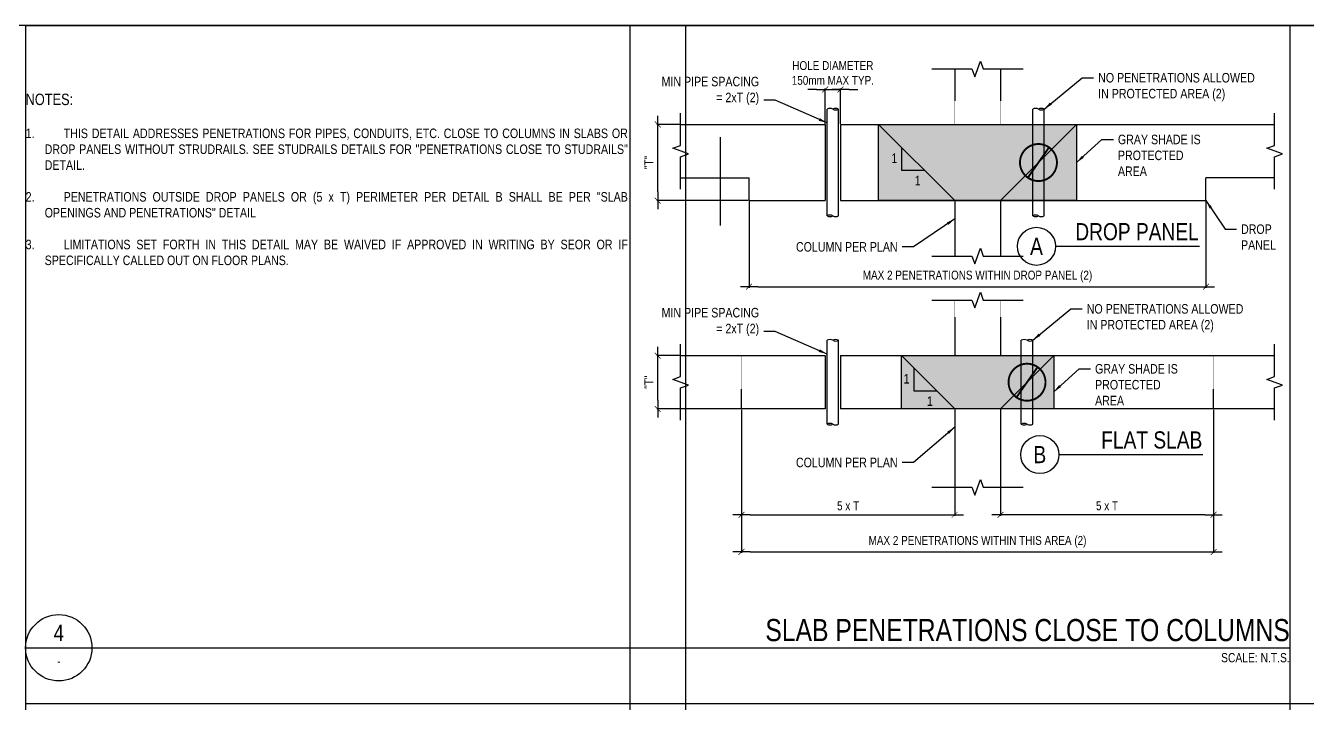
# Model space of a CAD drawing. Header units: millimetres. Extents: x 2186 to 89875, y -16050 to 57150.
# Drawn here: x 20075 to 54701, y 38850 to 57150 of the extents above; entities that cross this region are included whole.
import ezdxf
from ezdxf.enums import TextEntityAlignment as Align

# ---------------------------------------------------------------- set-up
doc = ezdxf.new("R2010")
doc.units = ezdxf.units.MM
doc.linetypes.add('DOT2', pattern=[0.125, 0, -0.125])
doc.linetypes.add('HIDDEN2', pattern=[0.1875, 0.125, -0.0625])
doc.layers.add('NPLT-JLA', color=193, linetype='Continuous', plot=False)
for name, color, linetype in [('S-G-DIMS', 1, 'Continuous'), ('S-G-DOTS', 2, 'DOT2'), ('S-G-HDN2', 1, 'HIDDEN2'), ('S-G-LEDR', 2, 'Continuous'), ('S-G-MEDM', 3, 'Continuous'), ('S-G-POCH-25', 8, 'Continuous'), ('S-G-STTL', 4, 'Continuous'), ('S-G-TEXT', 3, 'Continuous'), ('S-G-THIN', 1, 'Continuous'), ('S-G-TITL', 7, 'Continuous'), ('S-G-TITLREF', 4, 'Continuous')]:
    doc.layers.add(name, color=color, linetype=linetype)
doc.styles.add('ARIAL', font='arial.ttf', dxfattribs={"width": 0.8})
doc.dimstyles.new('ARIALDIMS', dxfattribs={"dimscale": 12, "dimtxt": 20, "dimasz": 19.5, "dimexe": 2.25, "dimexo": 1.75, "dimgap": 10, "dimtad": 1, "dimzin": 3, "dimdsep": 46, "dimtxsty": 'ARIAL', "dimblk1": 'nyatick', "dimblk2": 'nyatick', "dimsah": 1, "dimcen": 2.25, "dimclrd": 1, "dimclre": 1, "dimclrt": 2, "dimadec": 0, "dimazin": 0, "dimtfac": 1, "dimtmove": 0, "dimatfit": 3, "dimfxl": 1, "dimfrac": 2, "dimtolj": 1, "dimtzin": 0, "dimarcsym": 0})

# ---------------------------------------------------------------- blocks, each defined once
blk = doc.blocks.new('nyatick')
at = {"layer": 'S-G-DIMS'}
blk.add_line((-1.01, 0), (1, 0), dxfattribs=at)
at = {"layer": 'S-G-DIMS', "const_width": 0.08}
blk.add_lwpolyline([(0.34, 0.34), (-0.34, -0.34)], dxfattribs=at)
blk = doc.blocks.new('*D645')
at = {"layer": 'Defpoints', "color": 0, "transparency": 16777216}
for p in [(42088, 55426), (41677, 54482), (42088, 54482)]:
    blk.add_point(p, dxfattribs=at)
at = {"layer": 'S-G-DIMS', "color": 1, "lineweight": -2, "transparency": 16777216}
for p, q in [((41443, 55426), (41209, 55426)), ((41677, 54503), (41677, 55453)), ((41677, 55426), (42088, 55426)), ((42088, 54503), (42088, 55453)), ((42322, 55426), (42556, 55426))]:
    blk.add_line(p, q, dxfattribs=at)
at = {"layer": 'S-G-DIMS', "color": 1, "lineweight": -2, "transparency": 16777216, "xscale": 234, "yscale": 234, "zscale": 234}
blk.add_blockref('nyatick', (41677, 55426), dxfattribs=at)
at = {"layer": 'S-G-DIMS', "color": 1, "lineweight": -2, "transparency": 16777216, "xscale": 234, "yscale": 234, "zscale": 234, "rotation": 180}
blk.add_blockref('nyatick', (42088, 55426), dxfattribs=at)
at = {"layer": 'S-G-DIMS', "color": 2, "transparency": 16777216, "insert": (41882, 55871), "char_height": 240, "width": 2654.11, "attachment_point": 5, "style": 'ARIAL'}
blk.add_mtext('\\A1;HOLE DIAMETER\\P150mm MAX TYP.', dxfattribs=at)
blk = doc.blocks.new('*D646')
at = {"layer": 'Defpoints', "color": 0, "transparency": 16777216}
for p in [(39413, 46801), (45173, 44685), (45173, 43941)]:
    blk.add_point(p, dxfattribs=at)
at = {"layer": 'S-G-DIMS', "color": 1, "lineweight": -2, "transparency": 16777216}
for p, q in [((39413, 46780), (39413, 43914)), ((45173, 44664), (45173, 43914)), ((39647, 43941), (44939, 43941))]:
    blk.add_line(p, q, dxfattribs=at)
at = {"layer": 'S-G-DIMS', "color": 1, "lineweight": -2, "transparency": 16777216, "xscale": 234, "yscale": 234, "zscale": 234, "rotation": 180}
blk.add_blockref('nyatick', (39413, 43941), dxfattribs=at)
at = {"layer": 'S-G-DIMS', "color": 1, "lineweight": -2, "transparency": 16777216, "xscale": 234, "yscale": 234, "zscale": 234}
blk.add_blockref('nyatick', (45173, 43941), dxfattribs=at)
at = {"layer": 'S-G-DIMS', "color": 2, "transparency": 16777216, "insert": (42293, 44183), "char_height": 240, "attachment_point": 5, "style": 'ARIAL'}
blk.add_mtext('\\A1;5 x T', dxfattribs=at)
blk = doc.blocks.new('*D647')
at = {"layer": 'Defpoints', "color": 0, "transparency": 16777216}
for p in [(52168, 46801), (46408, 44685), (46408, 43941)]:
    blk.add_point(p, dxfattribs=at)
at = {"layer": 'S-G-DIMS', "color": 1, "lineweight": -2, "transparency": 16777216}
for p, q in [((52168, 46780), (52168, 43914)), ((46408, 44664), (46408, 43914)), ((51934, 43941), (46642, 43941))]:
    blk.add_line(p, q, dxfattribs=at)
at = {"layer": 'S-G-DIMS', "color": 1, "lineweight": -2, "transparency": 16777216, "xscale": 234, "yscale": 234, "zscale": 234, "rotation": 180}
blk.add_blockref('nyatick', (46408, 43941), dxfattribs=at)
at = {"layer": 'S-G-DIMS', "color": 1, "lineweight": -2, "transparency": 16777216, "xscale": 234, "yscale": 234, "zscale": 234}
blk.add_blockref('nyatick', (52168, 43941), dxfattribs=at)
at = {"layer": 'S-G-DIMS', "color": 2, "transparency": 16777216, "insert": (49288, 44183), "char_height": 240, "attachment_point": 5, "style": 'ARIAL'}
blk.add_mtext('\\A1;5 x T', dxfattribs=at)
blk = doc.blocks.new('*D648')
at = {"layer": 'Defpoints', "color": 0, "transparency": 16777216}
for p in [(39413, 46801), (52168, 46801), (52168, 42937)]:
    blk.add_point(p, dxfattribs=at)
at = {"layer": 'S-G-DIMS', "color": 1, "lineweight": -2, "transparency": 16777216}
for p, q in [((39413, 46780), (39413, 42910)), ((52168, 46780), (52168, 42910)), ((39647, 42937), (51934, 42937))]:
    blk.add_line(p, q, dxfattribs=at)
at = {"layer": 'S-G-DIMS', "color": 1, "lineweight": -2, "transparency": 16777216, "xscale": 234, "yscale": 234, "zscale": 234, "rotation": 180}
blk.add_blockref('nyatick', (39413, 42937), dxfattribs=at)
at = {"layer": 'S-G-DIMS', "color": 1, "lineweight": -2, "transparency": 16777216, "xscale": 234, "yscale": 234, "zscale": 234}
blk.add_blockref('nyatick', (52168, 42937), dxfattribs=at)
at = {"layer": 'S-G-DIMS', "color": 2, "transparency": 16777216, "insert": (45790, 43214), "char_height": 240, "width": 6758.87, "attachment_point": 5, "style": 'ARIAL'}
blk.add_mtext('\\A1;MAX 2 PENETRATIONS WITHIN THIS AREA (2)', dxfattribs=at)
blk = doc.blocks.new('*D685')
at = {"layer": 'Defpoints', "color": 0, "transparency": 16777216}
for p in [(39619, 52425), (51962, 52425), (51962, 50100)]:
    blk.add_point(p, dxfattribs=at)
at = {"layer": 'S-G-DIMS', "color": 1, "lineweight": -2, "transparency": 16777216}
for p, q in [((39619, 52404), (39619, 50073)), ((51962, 52404), (51962, 50073)), ((39853, 50100), (51728, 50100))]:
    blk.add_line(p, q, dxfattribs=at)
at = {"layer": 'S-G-DIMS', "color": 1, "lineweight": -2, "transparency": 16777216, "xscale": 234, "yscale": 234, "zscale": 234, "rotation": 180}
blk.add_blockref('nyatick', (39619, 50100), dxfattribs=at)
at = {"layer": 'S-G-DIMS', "color": 1, "lineweight": -2, "transparency": 16777216, "xscale": 234, "yscale": 234, "zscale": 234}
blk.add_blockref('nyatick', (51962, 50100), dxfattribs=at)
at = {"layer": 'S-G-DIMS', "color": 2, "transparency": 16777216, "insert": (45790, 50378), "char_height": 240, "attachment_point": 5, "style": 'ARIAL'}
blk.add_mtext('\\A1;MAX 2 PENETRATIONS WITHIN DROP PANEL (2)', dxfattribs=at)
blk = doc.blocks.new('*D686')
at = {"layer": 'Defpoints', "color": 0, "transparency": 16777216}
for p in [(37150, 54482), (37767, 54482), (39619, 52425)]:
    blk.add_point(p, dxfattribs=at)
at = {"layer": 'S-G-DIMS', "color": 1, "lineweight": -2, "transparency": 16777216}
for p, q in [((37746, 54482), (37123, 54482)), ((37150, 52659), (37150, 54248)), ((39598, 52425), (37123, 52425))]:
    blk.add_line(p, q, dxfattribs=at)
at = {"layer": 'S-G-DIMS', "color": 1, "lineweight": -2, "transparency": 16777216, "xscale": 234, "yscale": 234, "zscale": 234}
for p, rotation in [((37150, 54482), 90), ((37150, 52425), 270)]:
    blk.add_blockref('nyatick', p, dxfattribs=dict(at, rotation=rotation))
at = {"layer": 'S-G-DIMS', "color": 2, "transparency": 16777216, "insert": (36910, 53454), "char_height": 240, "attachment_point": 5, "rotation": 90, "style": 'ARIAL'}
blk.add_mtext('\\A1;"T"', dxfattribs=at)
blk = doc.blocks.new('*D687')
at = {"layer": 'Defpoints', "color": 0, "transparency": 16777216}
for p in [(37150, 48242), (37767, 48242), (37767, 46801)]:
    blk.add_point(p, dxfattribs=at)
at = {"layer": 'S-G-DIMS', "color": 1, "lineweight": -2, "transparency": 16777216}
for p, q in [((37746, 48242), (37123, 48242)), ((37150, 47035), (37150, 48008)), ((37746, 46801), (37123, 46801))]:
    blk.add_line(p, q, dxfattribs=at)
at = {"layer": 'S-G-DIMS', "color": 1, "lineweight": -2, "transparency": 16777216, "xscale": 234, "yscale": 234, "zscale": 234}
for p, rotation in [((37150, 48242), 90), ((37150, 46801), 270)]:
    blk.add_blockref('nyatick', p, dxfattribs=dict(at, rotation=rotation))
at = {"layer": 'S-G-DIMS', "color": 2, "transparency": 16777216, "insert": (36910, 47522), "char_height": 240, "attachment_point": 5, "rotation": 90, "style": 'ARIAL'}
blk.add_mtext('\\A1;"T"', dxfattribs=at)

msp = doc.modelspace()

# ---------------------------------------------------------------- hatches: boundary and pattern name
at = {"layer": 'S-G-POCH-25'}
h = msp.add_hatch(color=256, dxfattribs=at)
h.dxf.hatch_style = 1
h.paths.add_polyline_path([(43115.964, 54482.42), (48464.759, 54482.42), (48464.759, 52425.191), (43115.964, 52425.191)])
h = msp.add_hatch(color=256, dxfattribs=at)
h.dxf.hatch_style = 1
h.paths.add_polyline_path([(43733.133, 48241.541), (47847.59, 48241.541), (47847.59, 46801.481), (43733.133, 46801.481)])

# ---------------------------------------------------------------- linework, layer by layer
at = {"layer": 'NPLT-JLA'}
for p, q in [((89875, 57150), (2250, 57150)), ((20075, 57150), (89875, 57150)), ((20075, 57150), (20075, 2250)), ((36400, 57150), (36400, -16050)), ((36400, 57150), (36400, 2250)), ((37900, 57150), (37900, -16050)), ((37900, 57150), (37900, 2250)), ((54225, 57150), (54225, -16050)), ((54225, 57150), (54225, 2250)), ((38846.138, 51750.249), (38846.138, 54139.792)), ((20075, 38850), (89875, 38850))]:
    msp.add_line(p, q, dxfattribs=at)
for points in [[(43115.964, 54482.42), (48464.759, 54482.42), (48464.759, 52425.191), (43115.964, 52425.191)], [(43733.133, 48241.541), (47847.59, 48241.541), (47847.59, 46801.481), (43733.133, 46801.481)]]:
    msp.add_lwpolyline(points, close=True, dxfattribs=at)
at = {"layer": 'S-G-DOTS'}
for p, q in [((39412.952, 46801.481), (39412.952, 48241.541)), ((52167.771, 46801.481), (52167.771, 48241.541))]:
    msp.add_line(p, q, dxfattribs=at)
at = {"layer": 'S-G-HDN2'}
for p, q in [((45173.193, 55981.836), (45173.193, 54482.42)), ((46407.53, 55981.836), (46407.53, 54482.42)), ((45173.193, 49740.957), (45173.193, 48241.541)), ((46407.53, 49740.957), (46407.53, 48241.541))]:
    msp.add_line(p, q, dxfattribs=at)
at = {"layer": 'S-G-MEDM'}
for p, q in [((37767.169, 54482.42), (41676.597, 54482.42)), ((41676.597, 54482.42), (41676.597, 52425.191)), ((42088.043, 54482.42), (53813.554, 54482.42)), ((42088.043, 54482.42), (42088.043, 52425.191)), ((37767.169, 53042.36), (39618.675, 53042.36)), ((39618.675, 52425.191), (39618.675, 53042.36)), ((53813.554, 53042.36), (51962.048, 53042.36)), ((51962.048, 52425.191), (51962.048, 53042.36)), ((39618.675, 52425.191), (41676.597, 52425.191)), ((42088.043, 52425.191), (51962.048, 52425.191)), ((45173.193, 52425.191), (45173.193, 50925.775)), ((46407.53, 52425.191), (46407.53, 50925.775)), ((37767.169, 48241.541), (41676.597, 48241.541)), ((41676.597, 48241.541), (41676.597, 46801.481)), ((42088.043, 48241.541), (53813.554, 48241.541)), ((42088.043, 48241.541), (42088.043, 46801.481)), ((41676.597, 46801.481), (37767.169, 46801.481)), ((53813.554, 46801.481), (42088.043, 46801.481)), ((45173.193, 46801.481), (45173.193, 44684.896)), ((46407.53, 46801.481), (46407.53, 44684.896))]:
    msp.add_line(p, q, dxfattribs=at)
at = {"layer": 'S-G-STTL'}
for p, q in [((47897.532, 51190.854), (51787.743, 51190.854)), ((47988.056, 45567.144), (51878.267, 45567.144))]:
    msp.add_line(p, q, dxfattribs=at)
for centre in [(47383.224, 51190.854), (47473.749, 45567.144)]:
    msp.add_circle(centre, 514.307, dxfattribs=at)
at = {"layer": 'S-G-THIN'}
for p, q in [((41728.028, 52013.745), (41728.028, 54893.866)), ((42036.612, 52013.745), (42036.612, 54893.866)), ((47281.566, 52013.745), (47281.566, 54893.866)), ((47590.15, 52013.745), (47590.15, 54893.866)), ((43115.964, 54482.42), (45173.193, 52425.191)), ((48464.759, 54482.42), (46407.53, 52425.191)), ((43745.043, 53236.172), (43745.043, 53853.341)), ((44362.212, 53236.172), (43745.043, 53236.172)), ((41728.028, 46390.035), (41728.028, 48652.987)), ((42036.612, 46390.035), (42036.612, 48652.987)), ((46972.981, 46390.035), (46972.981, 48652.987)), ((47281.566, 46390.035), (47281.566, 48652.987)), ((43733.133, 48241.541), (45173.193, 46801.481)), ((47847.59, 48241.541), (46407.53, 46801.481)), ((44076.868, 47280.637), (44076.868, 47897.806)), ((44694.036, 47280.637), (44076.868, 47280.637))]:
    msp.add_line(p, q, dxfattribs=at)
at = {"layer": 'S-G-THIN', "linetype": 'Continuous'}
for points in [[(44556.024, 55981.836), (45636.069, 55981.836), (45713.215, 55769.879), (45867.508, 56193.793), (45944.654, 55981.836), (47024.699, 55981.836)], [(37767.169, 52733.776), (37767.169, 53608.098), (37979.126, 53685.244), (37555.212, 53839.536), (37767.169, 53916.682), (37767.169, 54791.005)], [(53813.554, 52733.776), (53813.554, 53608.098), (54025.511, 53685.244), (53601.597, 53839.536), (53813.554, 53916.682), (53813.554, 54791.005)], [(44556.024, 50925.775), (45636.069, 50925.775), (45713.215, 50713.818), (45867.508, 51137.733), (45944.654, 50925.775), (47024.699, 50925.775)], [(44556.024, 49740.957), (45636.069, 49740.957), (45713.215, 49529), (45867.508, 49952.914), (45944.654, 49740.957), (47024.699, 49740.957)], [(37767.169, 46492.897), (37767.169, 47367.219), (37979.126, 47444.365), (37555.212, 47598.657), (37767.169, 47675.803), (37767.169, 48550.125)], [(53813.554, 46492.897), (53813.554, 47367.219), (54025.511, 47444.365), (53601.597, 47598.657), (53813.554, 47675.803), (53813.554, 48550.125)], [(44556.024, 44684.896), (45636.069, 44684.896), (45713.215, 44472.939), (45867.508, 44896.854), (45944.654, 44684.896), (47024.699, 44684.896)]]:
    msp.add_lwpolyline(points, dxfattribs=at)
at = {"layer": 'S-G-THIN', "const_width": 51.431}
for points in [[(47935.544, 53453.806, 1), (46936.745, 53453.806, 1)], [(47626.96, 47521.511, 1), (46628.16, 47521.511, 1)]]:
    msp.add_lwpolyline(points, format="xyb", close=True, dxfattribs=at)
for points in [[(47722.589, 53862.89), (47149.701, 53044.721)], [(47414.004, 47930.595), (46841.116, 47112.427)]]:
    msp.add_lwpolyline(points, dxfattribs=at)
at = {"layer": 'S-G-THIN'}
for centre, start, end in [((41805.174, 54760.245), 60, 120), ((41959.466, 54760.245), 60, 120), ((41959.466, 55027.487), 240, 300), ((47358.712, 54760.245), 60, 120), ((47513.004, 54760.245), 60, 120), ((47513.004, 55027.487), 240, 300), ((41805.174, 51880.125), 60, 120), ((41805.174, 52147.366), 240, 300), ((41959.466, 52147.366), 240, 300), ((47358.712, 51880.125), 60, 120), ((47358.712, 52147.366), 240, 300), ((47513.004, 52147.366), 240, 300), ((41805.174, 48519.366), 60, 120), ((41959.466, 48519.366), 60, 120), ((41959.466, 48786.608), 240, 300), ((47050.127, 48519.366), 60, 120), ((47204.42, 48519.366), 60, 120), ((47204.42, 48786.608), 240, 300), ((41805.174, 46256.414), 60, 120), ((47050.127, 46256.414), 60, 120), ((41805.174, 46523.656), 240, 300), ((41959.466, 46523.656), 240, 300), ((47050.127, 46523.656), 240, 300), ((47204.42, 46523.656), 240, 300)]:
    msp.add_arc(centre, 154.292, start, end, dxfattribs=at)
at = {"layer": 'S-G-TITLREF'}
msp.add_line((20075, 40350), (54225, 40350), dxfattribs=at)
msp.add_circle((20970.884, 40350), 895.884, dxfattribs=at)

# ---------------------------------------------------------------- texts
at = {"layer": 'S-G-DIMS', "color": 3, "style": 'ARIAL'}
for s, insert, char_height, width, attachment_point in [('MIN PIPE SPACING = 2xT (2)', (39890.019, 55006.161), 257.15362, 2685.24392, 9), ('NO PENETRATIONS ALLOWED IN PROTECTED AREA (2)', (49049.391, 55872.043), 257.15362, 4362.66815, 1), ('GRAY SHADE IS PROTECTED AREA', (49582.975, 54204.813), 257.15362, 2434.25882, 1), ('DROP PANEL', (52909.042, 51783.436), 257.1536, 1315.95771, 1), ('COLUMN PER PLAN', (43631.903, 51044.817), 257.15362, 2671.56882, 9), ('MIN PIPE SPACING = 2xT (2)', (39890.019, 48765.282), 257.15362, 2685.24392, 9), ('NO PENETRATIONS ALLOWED IN PROTECTED AREA (2)', (48740.807, 49631.164), 257.15362, 4362.66815, 1), ('GRAY SHADE IS PROTECTED AREA', (48965.806, 48011.854), 257.15362, 2434.25882, 1), ('COLUMN PER PLAN', (43631.903, 45222.584), 257.15362, 2671.56882, 9)]:
    msp.add_mtext(s, dxfattribs=dict(at, insert=insert, char_height=char_height, width=width, attachment_point=attachment_point))
at = {"layer": 'S-G-LEDR', "color": 3, "linetype": 'Continuous', "style": 'ARIAL', "width": 0.8}
for p in [(43462.821, 53441.568), (44093.569, 52838.978), (43794.646, 47486.033), (44425.394, 46883.443)]:
    msp.add_text('1', height=257.154, dxfattribs=at).set_placement(p)
at = {"layer": 'S-G-LEDR', "color": 3, "insert": (20075, 55313.734), "char_height": 257.153623, "width": 16219.63344, "attachment_point": 1, "style": 'ARIAL'}
msp.add_mtext('\\A1;\\pxqj;{\\H1.2x;NOTES:}\\P\\P\\pi-2,l2;{\\A0;1.^ITHIS DETAIL ADDRESSES PENETRATIONS }FOR PIPES, CONDUITS, ETC.{\\A0; CLOSE TO COLUMNS IN SLABS OR DROP PANELS WITHOUT STRUDRAILS. }SEE STUDRAILS DETAILS FOR "PENETRATIONS CLOSE TO STUDRAILS" DETAIL.\\P\\pi0,l0;\\P\\pi-2,l2;2.^IPENETRATIONS OUTSIDE DROP PANELS OR (5 x T) PERIMETER PER DETAIL B SHALL BE PER "SLAB OPENINGS AND PENETRATIONS" DETAIL\\P\\pi0,l0;\\P\\pi-2,l2;3.^ILIMITATIONS SET FORTH IN THIS DETAIL MAY BE WAIVED IF APPROVED IN WRITING BY SEOR OR IF SPECIFICALLY CALLED OUT ON FLOOR PLANS.', dxfattribs=at)
at = {"layer": 'S-G-STTL', "style": 'ARIAL', "width": 0.8}
for s, p in [('DROP PANEL', (48431.541, 51355.432)), ('FLAT SLAB', (49132.077, 45731.722))]:
    msp.add_text(s, height=462.8765, dxfattribs=at).set_placement(p)
for s, p in [('A', (47383.224, 51190.854)), ('B', (47473.749, 45567.144))]:
    msp.add_text(s, height=462.877, dxfattribs=at).set_placement(p, align=Align.MIDDLE)
at = {"layer": 'S-G-TEXT', "color": 7, "insert": (54225, 40208.08), "char_height": 248.85672, "width": 1863.91779, "attachment_point": 3, "style": 'ARIAL'}
msp.add_mtext('\\W0.8000;SCALE: N.T.S.', dxfattribs=at)
at = {"layer": 'S-G-TITL', "insert": (54225, 41127.396), "char_height": 597.2561, "width": 17688.41199, "attachment_point": 3, "style": 'ARIAL'}
msp.add_mtext('SLAB PENETRATIONS CLOSE TO COLUMNS', dxfattribs=at)
at = {"layer": 'S-G-TITLREF', "style": 'ARIAL', "width": 0.8}
for s, height, p in [('4', 447.942, (20970.884, 40753.472)), ('-', 248.857, (20970.884, 39987.733))]:
    msp.add_text(s, height=height, dxfattribs=at).set_placement(p, align=Align.MIDDLE)

# ---------------------------------------------------------------- dimensions: what is measured, and where the dimension line sits
at = {"layer": 'S-G-DIMS'}
dim = msp.add_linear_dim(base=(42088.043, 55426.132), p1=(41676.597, 54482.42), p2=(42088.043, 54482.42), text='HOLE DIAMETER\\P150mm MAX TYP.', dimstyle='ARIALDIMS', dxfattribs=at)
dim.commit()
dim.dimension.update_dxf_attribs({"geometry": '*D645', "text_midpoint": (41882.32, 55426.132), "dimtype": 160})
for base, p1, p2, angle, text, picture, middle in [((37150, 54482.42), (39618.675, 52425.191), (37767.169, 54482.42), 90, '"T"', '*D686', (36910, 53453.806)), ((37150, 48241.541), (37767.169, 46801.481), (37767.169, 48241.541), 90, '"T"', '*D687', (36910, 47521.511)), ((46407.53, 43941.385), (52167.771, 46801.481), (46407.53, 44684.896), 180, '5 x T', '*D647', (49287.651, 44183.431))]:
    dim = msp.add_linear_dim(base=base, p1=p1, p2=p2, angle=angle, text=text, dimstyle='ARIALDIMS', dxfattribs=at)
    dim.commit()
    dim.dimension.update_dxf_attribs({"geometry": picture, "text_midpoint": middle})
for base, p1, p2, text, picture, middle in [((51962.048, 50100.165), (39618.675, 52425.191), (51962.048, 52425.191), 'MAX 2 PENETRATIONS WITHIN DROP PANEL (2)', '*D685', (45790.361, 50377.573)), ((45173.193, 43941.385), (39412.952, 46801.481), (45173.193, 44684.896), '5 x T', '*D646', (42293.072, 44183.431)), ((52167.771, 42936.645), (39412.952, 46801.481), (52167.771, 46801.481), 'MAX 2 PENETRATIONS WITHIN THIS AREA (2)', '*D648', (45790.361, 43214.053))]:
    dim = msp.add_linear_dim(base=base, p1=p1, p2=p2, text=text, dimstyle='ARIALDIMS', dxfattribs=at)
    dim.commit()
    dim.dimension.update_dxf_attribs({"geometry": picture, "text_midpoint": middle})

# ---------------------------------------------------------------- leaders
at = {"layer": 'S-G-DIMS', "annotation_type": 0, "has_hookline": 1}
for points, hookline_direction in [([(47590.15, 54893.866), (48617.373, 55743.466), (48925.957, 55743.466)], 0), ([(41728.028, 54524.069), (40322.037, 55134.738), (40013.453, 55134.738)], 1), ([(48464.759, 53453.806), (49150.957, 54076.237), (49459.541, 54076.237)], 0), ([(51962.048, 52425.191), (52477.024, 51654.86), (52785.609, 51654.86)], 0), ([(45173.193, 51932.352), (44063.921, 51173.394), (43755.337, 51173.394)], 1), ([(47281.566, 48652.987), (48308.789, 49502.587), (48617.373, 49502.587)], 0), ([(41728.028, 48283.19), (40322.037, 48893.859), (40013.453, 48893.859)], 1), ([(47847.59, 47260.846), (48533.788, 47883.277), (48842.373, 47883.277)], 0), ([(45173.193, 46308.642), (44063.921, 45351.161), (43755.337, 45351.161)], 1)]:
    msp.add_leader(points, dimstyle='ARIALDIMS', override={"dimgap": 0.05, "dimtad": 0}, dxfattribs=dict(at, hookline_direction=hookline_direction))

doc.saveas('drawing.dxf')
